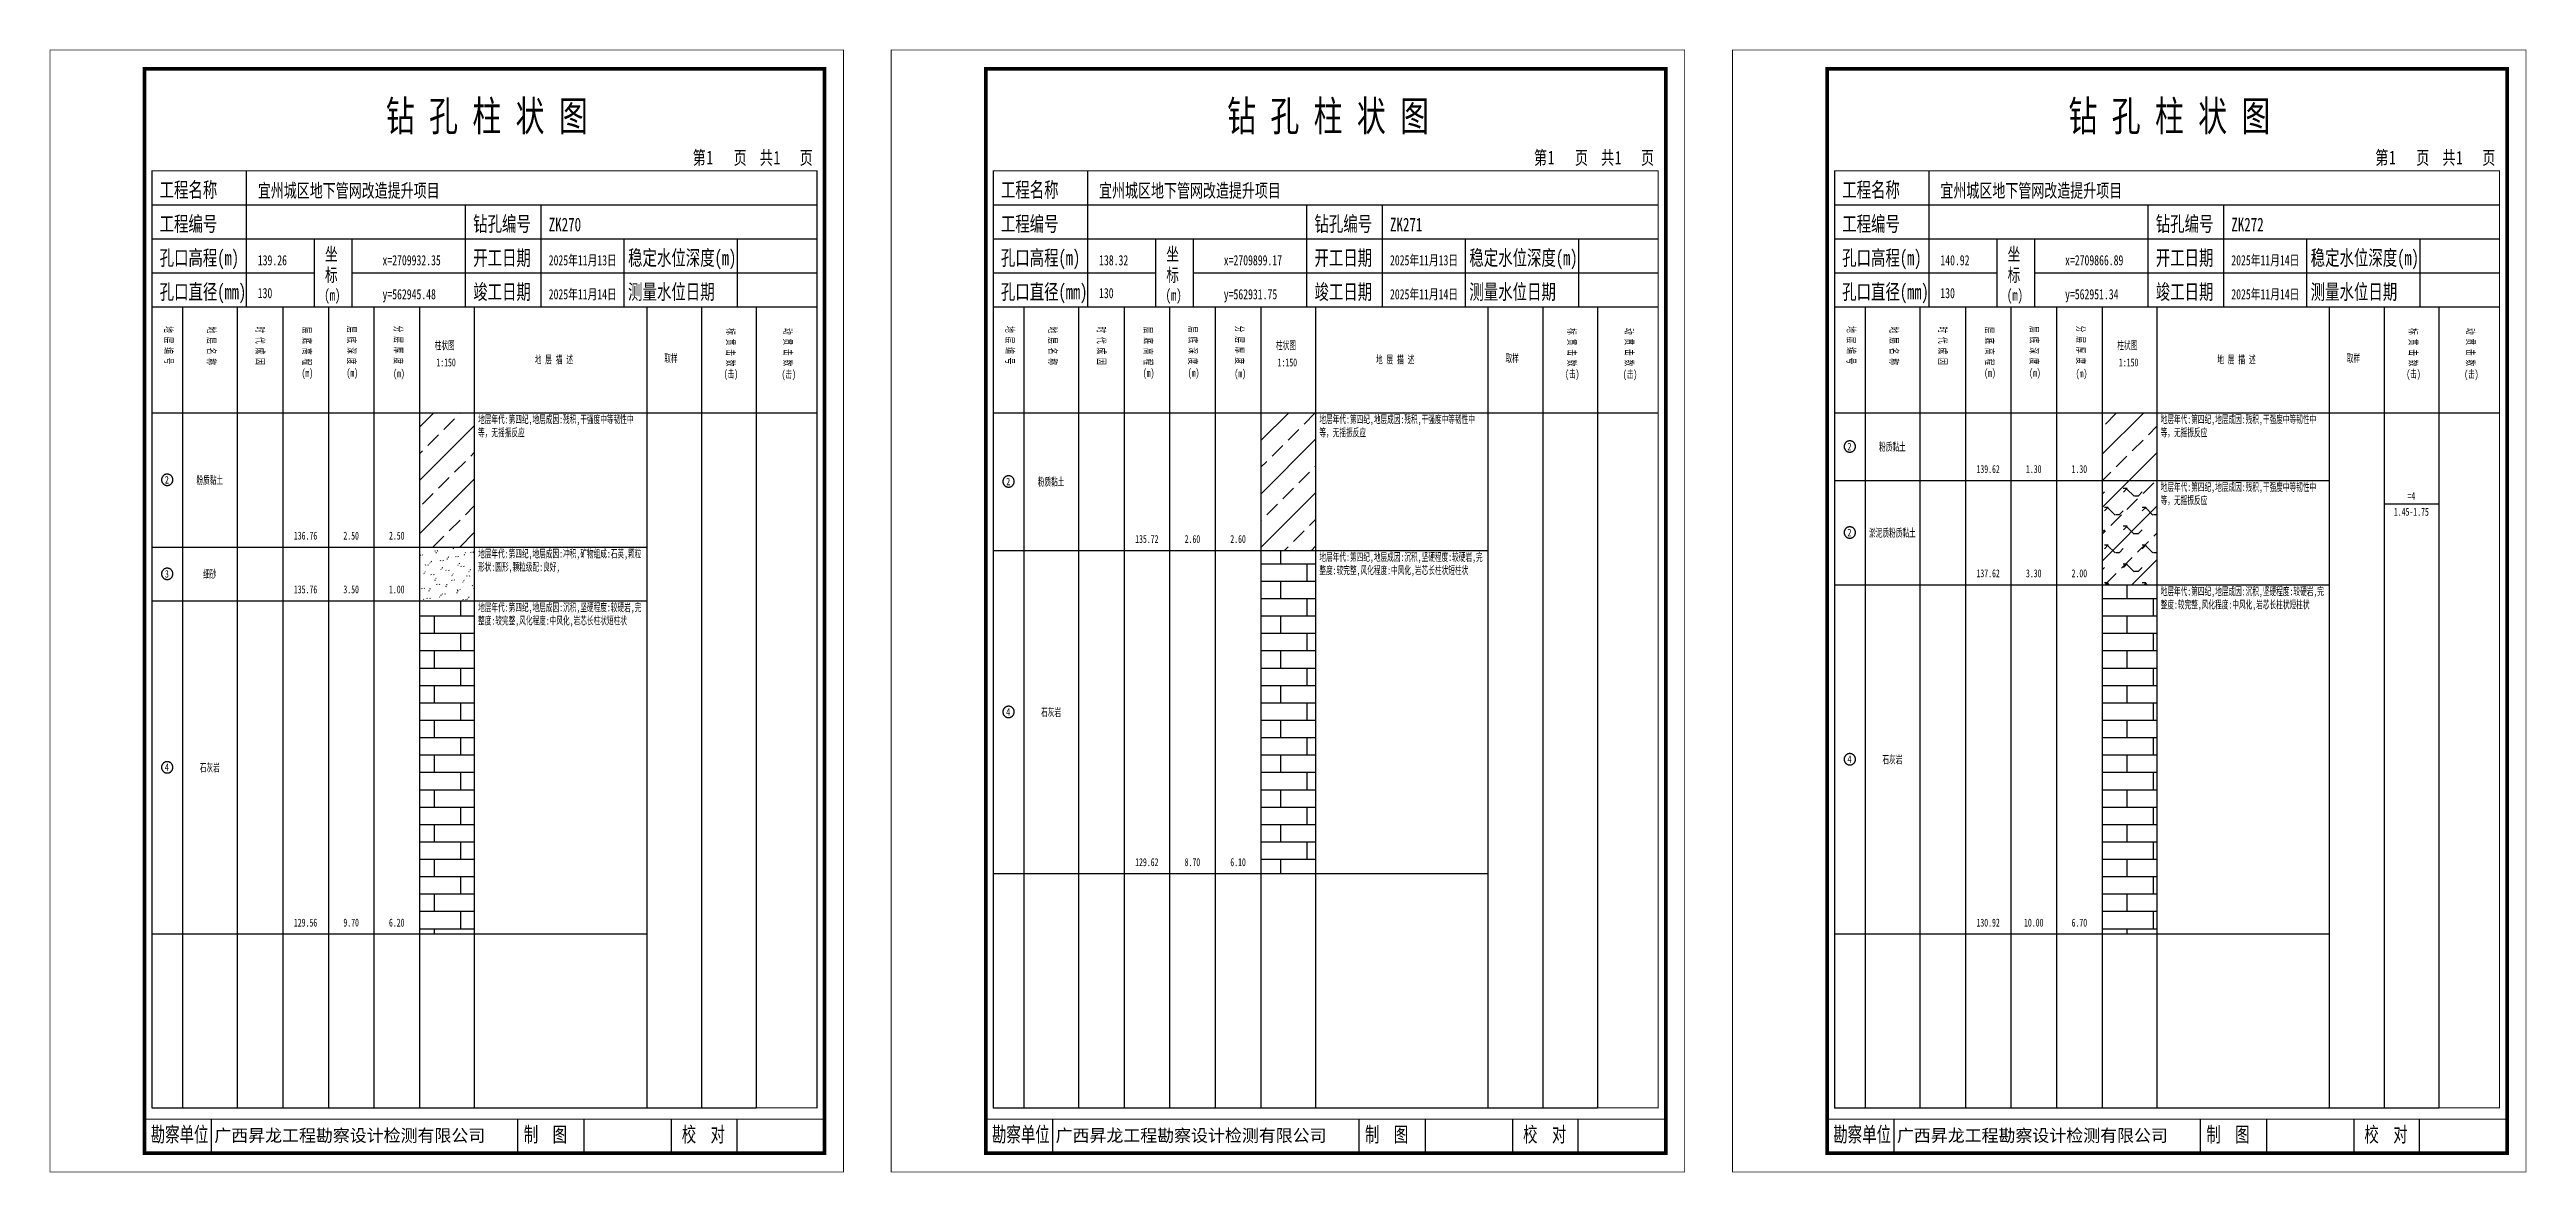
# Model space of a CAD drawing. Header units: millimetres. Extents: x 0 to 2711117, y 0 to 567555.
# Drawn here: x 58789 to 59445, y 0 to 297 of the extents above; entities that cross this region are included whole.
import ezdxf
from ezdxf.enums import TextEntityAlignment as Align

# ---------------------------------------------------------------- set-up
doc = ezdxf.new("R2010")
doc.units = ezdxf.units.MM
doc.layers.add('GICAD_POU_TEXTS', color=7, linetype='Continuous')
doc.layers.add('勘察点图例', color=7, linetype='Continuous')
doc.styles.add('HEAD_FONT', font='simfang.ttf', dxfattribs={"width": 0.6})
doc.styles.add('HEAD_FONT2', font='simfang.ttf', dxfattribs={"width": 0.6})
doc.styles.add('HT', font='simhei.ttf')
doc.styles.add('LZ_FONT', font='simfang.ttf', dxfattribs={"width": 0.7, "height": 8})
doc.styles.add('成果图图块', font='simfang.ttf', dxfattribs={"height": 2.5})
doc.styles.add('成果图表体', font='simfang.ttf', dxfattribs={"width": 0.6, "height": 2.1})
pattern_1 = [(45, (0, 0), (-7.0710678, 7.0710678), []), (45, (7.071, 0), (-7.0710678, 7.0710678), [4, -2])]
pattern_2 = [(0, (0, 0), (0, 4.6), []), (90, (0, 0), (-7, 4.6), [4.6, -4.6])]

# ---------------------------------------------------------------- blocks, each defined once
blk = doc.blocks.new('ZK270')
for p, q in [((52, 229), (52, 265)), ((27, 256), (203, 256)), ((110, 229), (110, 256)), ((130, 229), (130, 256)), ((27, 247), (203, 247)), ((70, 229), (70, 247)), ((80, 229), (80, 247)), ((152, 229), (152, 247)), ((182, 229), (182, 247)), ((27, 238), (70, 238)), ((80, 238), (203, 238)), ((27, 229), (35.05, 229)), ((35.05, 229), (35.05, 17)), ((35.05, 229), (49.53, 229)), ((49.53, 229), (49.53, 17)), ((49.53, 229), (61.6, 229)), ((61.6, 229), (61.6, 17)), ((61.6, 229), (73.68, 229)), ((73.68, 229), (73.68, 17)), ((73.68, 229), (85.75, 229)), ((85.75, 229), (85.75, 17)), ((85.75, 229), (97.82, 229)), ((97.82, 229), (97.82, 17)), ((97.82, 229), (112.3, 229)), ((112.3, 229), (112.3, 17)), ((112.3, 229), (157.93, 229)), ((157.93, 229), (157.93, 17)), ((157.93, 229), (172.42, 229)), ((172.42, 229), (172.42, 17)), ((172.42, 229), (186.9, 229)), ((186.9, 229), (186.9, 17)), ((186.9, 229), (203, 229)), ((27, 201), (203, 201)), ((27, 17), (35.05, 17)), ((35.05, 17), (49.53, 17)), ((42.74, 4.95), (42.74, 13.95)), ((42.74, 4.95), (42.74, 13.95)), ((49.53, 17), (61.6, 17)), ((61.6, 17), (73.68, 17)), ((73.68, 17), (85.75, 17)), ((85.75, 17), (97.82, 17)), ((97.82, 17), (112.3, 17)), ((112.3, 17), (157.93, 17)), ((123.83, 4.95), (123.83, 13.95)), ((141.38, 4.95), (141.38, 13.95)), ((157.93, 17), (172.42, 17)), ((164.48, 4.95), (164.48, 13.95)), ((172.42, 17), (186.9, 17)), ((181.84, 4.95), (181.84, 13.95)), ((181.84, 4.95), (181.84, 13.95))]:
    blk.add_line(p, q)
for points, const_width in [([(0, 0), (210, 0), (210, 297), (0, 297)], 0.25), ([(25, 5), (205, 5), (205, 292), (25, 292)], 1), ([(27, 265), (203, 265), (203, 17), (27, 17)], 0.3)]:
    blk.add_lwpolyline(points, close=True, dxfattribs=dict(const_width=const_width))
at = {"const_width": 0.3}
for points in [[(27, 229), (203, 229)], [(25, 14), (205, 14)]]:
    blk.add_lwpolyline(points, dxfattribs=at)
at = {"style": 'LZ_FONT', "width": 0.7}
for s, height, p in [('钻 孔 柱 状 图', 8, (88.9, 275.54)), ('第', 3.6, (170.12, 266.7)), ('1', 3.6, (173.78, 266.75)), ('页', 3.6, (180.96, 266.7)), ('共', 3.6, (187.88, 266.7)), ('1', 3.6, (191.54, 266.7)), ('页', 3.6, (198.44, 266.7)), ('工程名称', 4, (29, 258)), ('宜州城区地下管网改造提升项目', 3.6, (55, 258)), ('工程编号', 4, (29, 249)), ('钻孔编号', 4, (112, 249)), ('ZK270', 3.6, (132, 249)), ('孔口高程(m)', 4, (29, 240)), ('139.26', 2.7, (55, 240)), ('坐', 3.5, (72.79, 241.24)), ('x=2709932.35', 2.7, (88, 240)), ('开工日期', 4, (112, 240)), ('2025年11月13日', 2.7, (132, 240)), ('稳定水位深度(m)', 4, (153, 240)), ('标', 3.5, (72.79, 235.7)), ('孔口直径(mm)', 4, (29, 231)), ('130', 2.7, (54.98, 231.31)), ('(m) ', 3, (72.59, 230.65)), ('y=562945.48', 2.7, (88, 231)), ('竣工日期', 4, (112, 231)), ('2025年11月14日', 2.7, (132, 231)), ('测量水位日期', 4, (153, 231)), ('勘察单位', 4, (26.65, 7.95)), ('制  图', 4, (125.4, 7.95)), ('校  对', 4, (167.22, 7.95))]:
    blk.add_text(s, height=height, dxfattribs=at).set_placement(p)
at = {"style": 'HT'}
blk.add_text('广西昇龙工程勘察设计检测有限公司', height=3.2865, dxfattribs=at).set_placement((43.48, 8.02))
at = {"char_height": 2.1, "width": 22.806, "attachment_point": 1, "rotation": 270, "style": 'HEAD_FONT'}
for s, insert in [('地 层 编 号', (32.46, 223.92)), ('地 层 名 称', (43.79, 223.76)), ('时 代 成 因', (56.67, 223.83)), ('层 底 高 程', (69.07, 223.71)), ('层 底 深 度', (80.9, 223.91)), ('分 层 厚 度', (93.26, 224.01)), ('标 贯 击 数', (181.21, 223.37)), ('动 贯 击 数', (196.38, 223.43))]:
    blk.add_mtext(s, dxfattribs=dict(at, insert=insert))
at = {"char_height": 2.1, "attachment_point": 1}
for s, insert, width, style in [('柱状图', (101.82, 219.87), 7.855, 'HEAD_FONT2'), ('地 层 描 述', (128.29, 216.11), 22.0781, 'HEAD_FONT2'), ('取样', (162.58, 216.44), 7.855, 'HEAD_FONT2'), ('(m)', (66.58, 212.56), 4.7944, 'HEAD_FONT'), ('(m)', (78.47, 212.61), 4.7944, 'HEAD_FONT'), ('(m)', (90.81, 212.43), 4.7944, 'HEAD_FONT'), ('1:150', (102.26, 215.36), 6.9223, 'HEAD_FONT2'), ('(击)', (178.33, 212.31), 7.855, 'HEAD_FONT2'), ('(击)', (193.64, 212.22), 7.855, 'HEAD_FONT2')]:
    blk.add_mtext(s, dxfattribs=dict(at, insert=insert, width=width, style=style))
blk = doc.blocks.new('ZK270_0')
at = {"color": 7}
blk.add_polyline3d([(-1.5, 0.02, 0), (-1.5, -0.06, 0), (-1.49, -0.13, 0), (-1.48, -0.2, 0), (-1.47, -0.28, 0), (-1.46, -0.35, 0), (-1.44, -0.42, 0), (-1.41, -0.49, 0), (-1.39, -0.56, 0), (-1.36, -0.63, 0), (-1.32, -0.69, 0), (-1.29, -0.76, 0), (-1.25, -0.82, 0), (-1.2, -0.88, 0), (-1.16, -0.94, 0), (-1.11, -0.99, 0), (-1.06, -1.04, 0), (-1.01, -1.1, 0), (-0.95, -1.14, 0), (-0.89, -1.19, 0), (-0.83, -1.23, 0), (-0.77, -1.27, 0), (-0.71, -1.31, 0), (-0.64, -1.34, 0), (-0.57, -1.37, 0), (-0.51, -1.4, 0), (-0.44, -1.42, 0), (-0.36, -1.44, 0), (-0.29, -1.46, 0), (-0.22, -1.47, 0), (-0.15, -1.48, 0), (-0.07, -1.48, 0), (0, -1.48, 0), (0.07, -1.48, 0), (0.15, -1.48, 0), (0.22, -1.47, 0), (0.29, -1.46, 0), (0.36, -1.44, 0), (0.44, -1.42, 0), (0.51, -1.4, 0), (0.57, -1.37, 0), (0.64, -1.34, 0), (0.71, -1.31, 0), (0.77, -1.27, 0), (0.83, -1.23, 0), (0.89, -1.19, 0), (0.95, -1.14, 0), (1.01, -1.1, 0), (1.06, -1.04, 0), (1.11, -0.99, 0), (1.16, -0.94, 0), (1.2, -0.88, 0), (1.25, -0.82, 0), (1.29, -0.76, 0), (1.32, -0.69, 0), (1.36, -0.63, 0), (1.39, -0.56, 0), (1.41, -0.49, 0), (1.44, -0.42, 0), (1.46, -0.35, 0), (1.47, -0.28, 0), (1.48, -0.2, 0), (1.49, -0.13, 0), (1.5, -0.06, 0), (1.5, 0.02, 0), (1.5, 0.09, 0), (1.49, 0.16, 0), (1.48, 0.24, 0), (1.47, 0.31, 0), (1.46, 0.38, 0), (1.44, 0.45, 0), (1.41, 0.52, 0), (1.39, 0.59, 0), (1.36, 0.66, 0), (1.32, 0.72, 0), (1.29, 0.79, 0), (1.25, 0.85, 0), (1.2, 0.91, 0), (1.16, 0.97, 0), (1.11, 1.02, 0), (1.06, 1.08, 0), (1.01, 1.13, 0), (0.95, 1.18, 0), (0.89, 1.22, 0), (0.83, 1.26, 0), (0.77, 1.3, 0), (0.71, 1.34, 0), (0.64, 1.37, 0), (0.57, 1.4, 0), (0.51, 1.43, 0), (0.44, 1.45, 0), (0.36, 1.47, 0), (0.29, 1.49, 0), (0.22, 1.5, 0), (0.15, 1.51, 0), (0.07, 1.51, 0), (0, 1.52, 0), (-0.07, 1.51, 0), (-0.15, 1.51, 0), (-0.22, 1.5, 0), (-0.29, 1.49, 0), (-0.36, 1.47, 0), (-0.44, 1.45, 0), (-0.51, 1.43, 0), (-0.57, 1.4, 0), (-0.64, 1.37, 0), (-0.71, 1.34, 0), (-0.77, 1.3, 0), (-0.83, 1.26, 0), (-0.89, 1.22, 0), (-0.95, 1.18, 0), (-1.01, 1.13, 0), (-1.06, 1.08, 0), (-1.11, 1.02, 0), (-1.16, 0.97, 0), (-1.2, 0.91, 0), (-1.25, 0.85, 0), (-1.29, 0.79, 0), (-1.32, 0.72, 0), (-1.36, 0.66, 0), (-1.39, 0.59, 0), (-1.41, 0.52, 0), (-1.44, 0.45, 0), (-1.46, 0.38, 0), (-1.47, 0.31, 0), (-1.48, 0.24, 0), (-1.49, 0.16, 0), (-1.5, 0.09, 0), (-1.5, 0.02, 0)], dxfattribs=at)
at = {"layer": 'GICAD_POU_TEXTS', "color": 7, "style": '成果图图块', "width": 0.7}
blk.add_text('2', height=2, dxfattribs=at).set_placement((-0.09, -0.99), align=Align.CENTER)
blk = doc.blocks.new('ZK270_1')
at = {"color": 7}
blk.add_polyline3d([(-1.5, 0.02, 0), (-1.5, -0.06, 0), (-1.49, -0.13, 0), (-1.48, -0.2, 0), (-1.47, -0.28, 0), (-1.46, -0.35, 0), (-1.44, -0.42, 0), (-1.41, -0.49, 0), (-1.39, -0.56, 0), (-1.36, -0.63, 0), (-1.32, -0.69, 0), (-1.29, -0.76, 0), (-1.25, -0.82, 0), (-1.2, -0.88, 0), (-1.16, -0.94, 0), (-1.11, -0.99, 0), (-1.06, -1.04, 0), (-1.01, -1.1, 0), (-0.95, -1.14, 0), (-0.89, -1.19, 0), (-0.83, -1.23, 0), (-0.77, -1.27, 0), (-0.71, -1.31, 0), (-0.64, -1.34, 0), (-0.57, -1.37, 0), (-0.51, -1.4, 0), (-0.44, -1.42, 0), (-0.36, -1.44, 0), (-0.29, -1.46, 0), (-0.22, -1.47, 0), (-0.15, -1.48, 0), (-0.07, -1.48, 0), (0, -1.48, 0), (0.07, -1.48, 0), (0.15, -1.48, 0), (0.22, -1.47, 0), (0.29, -1.46, 0), (0.36, -1.44, 0), (0.44, -1.42, 0), (0.51, -1.4, 0), (0.57, -1.37, 0), (0.64, -1.34, 0), (0.71, -1.31, 0), (0.77, -1.27, 0), (0.83, -1.23, 0), (0.89, -1.19, 0), (0.95, -1.14, 0), (1.01, -1.1, 0), (1.06, -1.04, 0), (1.11, -0.99, 0), (1.16, -0.94, 0), (1.2, -0.88, 0), (1.25, -0.82, 0), (1.29, -0.76, 0), (1.32, -0.69, 0), (1.36, -0.63, 0), (1.39, -0.56, 0), (1.41, -0.49, 0), (1.44, -0.42, 0), (1.46, -0.35, 0), (1.47, -0.28, 0), (1.48, -0.2, 0), (1.49, -0.13, 0), (1.5, -0.06, 0), (1.5, 0.02, 0), (1.5, 0.09, 0), (1.49, 0.16, 0), (1.48, 0.24, 0), (1.47, 0.31, 0), (1.46, 0.38, 0), (1.44, 0.45, 0), (1.41, 0.52, 0), (1.39, 0.59, 0), (1.36, 0.66, 0), (1.32, 0.72, 0), (1.29, 0.79, 0), (1.25, 0.85, 0), (1.2, 0.91, 0), (1.16, 0.97, 0), (1.11, 1.02, 0), (1.06, 1.08, 0), (1.01, 1.13, 0), (0.95, 1.18, 0), (0.89, 1.22, 0), (0.83, 1.26, 0), (0.77, 1.3, 0), (0.71, 1.34, 0), (0.64, 1.37, 0), (0.57, 1.4, 0), (0.51, 1.43, 0), (0.44, 1.45, 0), (0.36, 1.47, 0), (0.29, 1.49, 0), (0.22, 1.5, 0), (0.15, 1.51, 0), (0.07, 1.51, 0), (0, 1.52, 0), (-0.07, 1.51, 0), (-0.15, 1.51, 0), (-0.22, 1.5, 0), (-0.29, 1.49, 0), (-0.36, 1.47, 0), (-0.44, 1.45, 0), (-0.51, 1.43, 0), (-0.57, 1.4, 0), (-0.64, 1.37, 0), (-0.71, 1.34, 0), (-0.77, 1.3, 0), (-0.83, 1.26, 0), (-0.89, 1.22, 0), (-0.95, 1.18, 0), (-1.01, 1.13, 0), (-1.06, 1.08, 0), (-1.11, 1.02, 0), (-1.16, 0.97, 0), (-1.2, 0.91, 0), (-1.25, 0.85, 0), (-1.29, 0.79, 0), (-1.32, 0.72, 0), (-1.36, 0.66, 0), (-1.39, 0.59, 0), (-1.41, 0.52, 0), (-1.44, 0.45, 0), (-1.46, 0.38, 0), (-1.47, 0.31, 0), (-1.48, 0.24, 0), (-1.49, 0.16, 0), (-1.5, 0.09, 0), (-1.5, 0.02, 0)], dxfattribs=at)
at = {"layer": 'GICAD_POU_TEXTS', "color": 7, "style": '成果图图块', "width": 0.7}
blk.add_text('3', height=2, dxfattribs=at).set_placement((-0.09, -0.99), align=Align.CENTER)
blk = doc.blocks.new('ZK270_2')
at = {"color": 7}
blk.add_polyline3d([(-1.5, 0.02, 0), (-1.5, -0.06, 0), (-1.49, -0.13, 0), (-1.48, -0.2, 0), (-1.47, -0.28, 0), (-1.46, -0.35, 0), (-1.44, -0.42, 0), (-1.41, -0.49, 0), (-1.39, -0.56, 0), (-1.36, -0.63, 0), (-1.32, -0.69, 0), (-1.29, -0.76, 0), (-1.25, -0.82, 0), (-1.2, -0.88, 0), (-1.16, -0.94, 0), (-1.11, -0.99, 0), (-1.06, -1.04, 0), (-1.01, -1.1, 0), (-0.95, -1.14, 0), (-0.89, -1.19, 0), (-0.83, -1.23, 0), (-0.77, -1.27, 0), (-0.71, -1.31, 0), (-0.64, -1.34, 0), (-0.57, -1.37, 0), (-0.51, -1.4, 0), (-0.44, -1.42, 0), (-0.36, -1.44, 0), (-0.29, -1.46, 0), (-0.22, -1.47, 0), (-0.15, -1.48, 0), (-0.07, -1.48, 0), (0, -1.48, 0), (0.07, -1.48, 0), (0.15, -1.48, 0), (0.22, -1.47, 0), (0.29, -1.46, 0), (0.36, -1.44, 0), (0.44, -1.42, 0), (0.51, -1.4, 0), (0.57, -1.37, 0), (0.64, -1.34, 0), (0.71, -1.31, 0), (0.77, -1.27, 0), (0.83, -1.23, 0), (0.89, -1.19, 0), (0.95, -1.14, 0), (1.01, -1.1, 0), (1.06, -1.04, 0), (1.11, -0.99, 0), (1.16, -0.94, 0), (1.2, -0.88, 0), (1.25, -0.82, 0), (1.29, -0.76, 0), (1.32, -0.69, 0), (1.36, -0.63, 0), (1.39, -0.56, 0), (1.41, -0.49, 0), (1.44, -0.42, 0), (1.46, -0.35, 0), (1.47, -0.28, 0), (1.48, -0.2, 0), (1.49, -0.13, 0), (1.5, -0.06, 0), (1.5, 0.02, 0), (1.5, 0.09, 0), (1.49, 0.16, 0), (1.48, 0.24, 0), (1.47, 0.31, 0), (1.46, 0.38, 0), (1.44, 0.45, 0), (1.41, 0.52, 0), (1.39, 0.59, 0), (1.36, 0.66, 0), (1.32, 0.72, 0), (1.29, 0.79, 0), (1.25, 0.85, 0), (1.2, 0.91, 0), (1.16, 0.97, 0), (1.11, 1.02, 0), (1.06, 1.08, 0), (1.01, 1.13, 0), (0.95, 1.18, 0), (0.89, 1.22, 0), (0.83, 1.26, 0), (0.77, 1.3, 0), (0.71, 1.34, 0), (0.64, 1.37, 0), (0.57, 1.4, 0), (0.51, 1.43, 0), (0.44, 1.45, 0), (0.36, 1.47, 0), (0.29, 1.49, 0), (0.22, 1.5, 0), (0.15, 1.51, 0), (0.07, 1.51, 0), (0, 1.52, 0), (-0.07, 1.51, 0), (-0.15, 1.51, 0), (-0.22, 1.5, 0), (-0.29, 1.49, 0), (-0.36, 1.47, 0), (-0.44, 1.45, 0), (-0.51, 1.43, 0), (-0.57, 1.4, 0), (-0.64, 1.37, 0), (-0.71, 1.34, 0), (-0.77, 1.3, 0), (-0.83, 1.26, 0), (-0.89, 1.22, 0), (-0.95, 1.18, 0), (-1.01, 1.13, 0), (-1.06, 1.08, 0), (-1.11, 1.02, 0), (-1.16, 0.97, 0), (-1.2, 0.91, 0), (-1.25, 0.85, 0), (-1.29, 0.79, 0), (-1.32, 0.72, 0), (-1.36, 0.66, 0), (-1.39, 0.59, 0), (-1.41, 0.52, 0), (-1.44, 0.45, 0), (-1.46, 0.38, 0), (-1.47, 0.31, 0), (-1.48, 0.24, 0), (-1.49, 0.16, 0), (-1.5, 0.09, 0), (-1.5, 0.02, 0)], dxfattribs=at)
at = {"layer": 'GICAD_POU_TEXTS', "color": 7, "style": '成果图图块', "width": 0.7}
blk.add_text('4', height=2, dxfattribs=at).set_placement((-0.09, -0.99), align=Align.CENTER)
blk = doc.blocks.new('ZK271')
for p, q in [((52, 229), (52, 265)), ((27, 256), (203, 256)), ((110, 229), (110, 256)), ((130, 229), (130, 256)), ((27, 247), (203, 247)), ((70, 229), (70, 247)), ((80, 229), (80, 247)), ((152, 229), (152, 247)), ((182, 229), (182, 247)), ((27, 238), (70, 238)), ((80, 238), (203, 238)), ((27, 229), (35.05, 229)), ((35.05, 229), (35.05, 17)), ((35.05, 229), (49.53, 229)), ((49.53, 229), (49.53, 17)), ((49.53, 229), (61.6, 229)), ((61.6, 229), (61.6, 17)), ((61.6, 229), (73.68, 229)), ((73.68, 229), (73.68, 17)), ((73.68, 229), (85.75, 229)), ((85.75, 229), (85.75, 17)), ((85.75, 229), (97.82, 229)), ((97.82, 229), (97.82, 17)), ((97.82, 229), (112.3, 229)), ((112.3, 229), (112.3, 17)), ((112.3, 229), (157.93, 229)), ((157.93, 229), (157.93, 17)), ((157.93, 229), (172.42, 229)), ((172.42, 229), (172.42, 17)), ((172.42, 229), (186.9, 229)), ((186.9, 229), (186.9, 17)), ((186.9, 229), (203, 229)), ((27, 201), (203, 201)), ((27, 17), (35.05, 17)), ((35.05, 17), (49.53, 17)), ((42.74, 4.95), (42.74, 13.95)), ((42.74, 4.95), (42.74, 13.95)), ((49.53, 17), (61.6, 17)), ((61.6, 17), (73.68, 17)), ((73.68, 17), (85.75, 17)), ((85.75, 17), (97.82, 17)), ((97.82, 17), (112.3, 17)), ((112.3, 17), (157.93, 17)), ((123.83, 4.95), (123.83, 13.95)), ((141.38, 4.95), (141.38, 13.95)), ((157.93, 17), (172.42, 17)), ((164.48, 4.95), (164.48, 13.95)), ((172.42, 17), (186.9, 17)), ((181.84, 4.95), (181.84, 13.95)), ((181.84, 4.95), (181.84, 13.95))]:
    blk.add_line(p, q)
for points, const_width in [([(0, 0), (210, 0), (210, 297), (0, 297)], 0.25), ([(25, 5), (205, 5), (205, 292), (25, 292)], 1), ([(27, 265), (203, 265), (203, 17), (27, 17)], 0.3)]:
    blk.add_lwpolyline(points, close=True, dxfattribs=dict(const_width=const_width))
at = {"const_width": 0.3}
for points in [[(27, 229), (203, 229)], [(25, 14), (205, 14)]]:
    blk.add_lwpolyline(points, dxfattribs=at)
at = {"style": 'LZ_FONT', "width": 0.7}
for s, height, p in [('钻 孔 柱 状 图', 8, (88.9, 275.54)), ('第', 3.6, (170.12, 266.7)), ('1', 3.6, (173.78, 266.75)), ('页', 3.6, (180.96, 266.7)), ('共', 3.6, (187.88, 266.7)), ('1', 3.6, (191.54, 266.7)), ('页', 3.6, (198.44, 266.7)), ('工程名称', 4, (29, 258)), ('宜州城区地下管网改造提升项目', 3.6, (55, 258)), ('工程编号', 4, (29, 249)), ('钻孔编号', 4, (112, 249)), ('ZK271', 3.6, (132, 249)), ('孔口高程(m)', 4, (29, 240)), ('138.32', 2.7, (55, 240)), ('坐', 3.5, (72.79, 241.24)), ('x=2709899.17', 2.7, (88, 240)), ('开工日期', 4, (112, 240)), ('2025年11月13日', 2.7, (132, 240)), ('稳定水位深度(m)', 4, (153, 240)), ('标', 3.5, (72.79, 235.7)), ('孔口直径(mm)', 4, (29, 231)), ('130', 2.7, (54.98, 231.31)), ('(m) ', 3, (72.59, 230.65)), ('y=562931.75', 2.7, (88, 231)), ('竣工日期', 4, (112, 231)), ('2025年11月14日', 2.7, (132, 231)), ('测量水位日期', 4, (153, 231)), ('勘察单位', 4, (26.65, 7.95)), ('制  图', 4, (125.4, 7.95)), ('校  对', 4, (167.22, 7.95))]:
    blk.add_text(s, height=height, dxfattribs=at).set_placement(p)
at = {"style": 'HT'}
blk.add_text('广西昇龙工程勘察设计检测有限公司', height=3.2865, dxfattribs=at).set_placement((43.48, 8.02))
at = {"char_height": 2.1, "width": 22.806, "attachment_point": 1, "rotation": 270, "style": 'HEAD_FONT'}
for s, insert in [('地 层 编 号', (32.46, 223.92)), ('地 层 名 称', (43.79, 223.76)), ('时 代 成 因', (56.67, 223.83)), ('层 底 高 程', (69.07, 223.71)), ('层 底 深 度', (80.9, 223.91)), ('分 层 厚 度', (93.26, 224.01)), ('标 贯 击 数', (181.21, 223.37)), ('动 贯 击 数', (196.38, 223.43))]:
    blk.add_mtext(s, dxfattribs=dict(at, insert=insert))
at = {"char_height": 2.1, "attachment_point": 1}
for s, insert, width, style in [('柱状图', (101.82, 219.87), 7.855, 'HEAD_FONT2'), ('地 层 描 述', (128.29, 216.11), 22.0781, 'HEAD_FONT2'), ('取样', (162.58, 216.44), 7.855, 'HEAD_FONT2'), ('(m)', (66.58, 212.56), 4.7944, 'HEAD_FONT'), ('(m)', (78.47, 212.61), 4.7944, 'HEAD_FONT'), ('(m)', (90.81, 212.43), 4.7944, 'HEAD_FONT'), ('1:150', (102.26, 215.36), 6.9223, 'HEAD_FONT2'), ('(击)', (178.33, 212.31), 7.855, 'HEAD_FONT2'), ('(击)', (193.64, 212.22), 7.855, 'HEAD_FONT2')]:
    blk.add_mtext(s, dxfattribs=dict(at, insert=insert, width=width, style=style))
blk = doc.blocks.new('ZK271_0')
at = {"color": 7}
blk.add_polyline3d([(-1.5, 0.02, 0), (-1.5, -0.06, 0), (-1.49, -0.13, 0), (-1.48, -0.2, 0), (-1.47, -0.28, 0), (-1.46, -0.35, 0), (-1.44, -0.42, 0), (-1.41, -0.49, 0), (-1.39, -0.56, 0), (-1.36, -0.63, 0), (-1.32, -0.69, 0), (-1.29, -0.76, 0), (-1.25, -0.82, 0), (-1.2, -0.88, 0), (-1.16, -0.94, 0), (-1.11, -0.99, 0), (-1.06, -1.04, 0), (-1.01, -1.1, 0), (-0.95, -1.14, 0), (-0.89, -1.19, 0), (-0.83, -1.23, 0), (-0.77, -1.27, 0), (-0.71, -1.31, 0), (-0.64, -1.34, 0), (-0.57, -1.37, 0), (-0.51, -1.4, 0), (-0.44, -1.42, 0), (-0.36, -1.44, 0), (-0.29, -1.46, 0), (-0.22, -1.47, 0), (-0.15, -1.48, 0), (-0.07, -1.48, 0), (0, -1.48, 0), (0.07, -1.48, 0), (0.15, -1.48, 0), (0.22, -1.47, 0), (0.29, -1.46, 0), (0.36, -1.44, 0), (0.44, -1.42, 0), (0.51, -1.4, 0), (0.57, -1.37, 0), (0.64, -1.34, 0), (0.71, -1.31, 0), (0.77, -1.27, 0), (0.83, -1.23, 0), (0.89, -1.19, 0), (0.95, -1.14, 0), (1.01, -1.1, 0), (1.06, -1.04, 0), (1.11, -0.99, 0), (1.16, -0.94, 0), (1.2, -0.88, 0), (1.25, -0.82, 0), (1.29, -0.76, 0), (1.32, -0.69, 0), (1.36, -0.63, 0), (1.39, -0.56, 0), (1.41, -0.49, 0), (1.44, -0.42, 0), (1.46, -0.35, 0), (1.47, -0.28, 0), (1.48, -0.2, 0), (1.49, -0.13, 0), (1.5, -0.06, 0), (1.5, 0.02, 0), (1.5, 0.09, 0), (1.49, 0.16, 0), (1.48, 0.24, 0), (1.47, 0.31, 0), (1.46, 0.38, 0), (1.44, 0.45, 0), (1.41, 0.52, 0), (1.39, 0.59, 0), (1.36, 0.66, 0), (1.32, 0.72, 0), (1.29, 0.79, 0), (1.25, 0.85, 0), (1.2, 0.91, 0), (1.16, 0.97, 0), (1.11, 1.02, 0), (1.06, 1.08, 0), (1.01, 1.13, 0), (0.95, 1.18, 0), (0.89, 1.22, 0), (0.83, 1.26, 0), (0.77, 1.3, 0), (0.71, 1.34, 0), (0.64, 1.37, 0), (0.57, 1.4, 0), (0.51, 1.43, 0), (0.44, 1.45, 0), (0.36, 1.47, 0), (0.29, 1.49, 0), (0.22, 1.5, 0), (0.15, 1.51, 0), (0.07, 1.51, 0), (0, 1.52, 0), (-0.07, 1.51, 0), (-0.15, 1.51, 0), (-0.22, 1.5, 0), (-0.29, 1.49, 0), (-0.36, 1.47, 0), (-0.44, 1.45, 0), (-0.51, 1.43, 0), (-0.57, 1.4, 0), (-0.64, 1.37, 0), (-0.71, 1.34, 0), (-0.77, 1.3, 0), (-0.83, 1.26, 0), (-0.89, 1.22, 0), (-0.95, 1.18, 0), (-1.01, 1.13, 0), (-1.06, 1.08, 0), (-1.11, 1.02, 0), (-1.16, 0.97, 0), (-1.2, 0.91, 0), (-1.25, 0.85, 0), (-1.29, 0.79, 0), (-1.32, 0.72, 0), (-1.36, 0.66, 0), (-1.39, 0.59, 0), (-1.41, 0.52, 0), (-1.44, 0.45, 0), (-1.46, 0.38, 0), (-1.47, 0.31, 0), (-1.48, 0.24, 0), (-1.49, 0.16, 0), (-1.5, 0.09, 0), (-1.5, 0.02, 0)], dxfattribs=at)
at = {"layer": 'GICAD_POU_TEXTS', "color": 7, "style": '成果图图块', "width": 0.7}
blk.add_text('2', height=2, dxfattribs=at).set_placement((-0.09, -0.99), align=Align.CENTER)
blk = doc.blocks.new('ZK271_1')
at = {"color": 7}
blk.add_polyline3d([(-1.5, 0.02, 0), (-1.5, -0.06, 0), (-1.49, -0.13, 0), (-1.48, -0.2, 0), (-1.47, -0.28, 0), (-1.46, -0.35, 0), (-1.44, -0.42, 0), (-1.41, -0.49, 0), (-1.39, -0.56, 0), (-1.36, -0.63, 0), (-1.32, -0.69, 0), (-1.29, -0.76, 0), (-1.25, -0.82, 0), (-1.2, -0.88, 0), (-1.16, -0.94, 0), (-1.11, -0.99, 0), (-1.06, -1.04, 0), (-1.01, -1.1, 0), (-0.95, -1.14, 0), (-0.89, -1.19, 0), (-0.83, -1.23, 0), (-0.77, -1.27, 0), (-0.71, -1.31, 0), (-0.64, -1.34, 0), (-0.57, -1.37, 0), (-0.51, -1.4, 0), (-0.44, -1.42, 0), (-0.36, -1.44, 0), (-0.29, -1.46, 0), (-0.22, -1.47, 0), (-0.15, -1.48, 0), (-0.07, -1.48, 0), (0, -1.48, 0), (0.07, -1.48, 0), (0.15, -1.48, 0), (0.22, -1.47, 0), (0.29, -1.46, 0), (0.36, -1.44, 0), (0.44, -1.42, 0), (0.51, -1.4, 0), (0.57, -1.37, 0), (0.64, -1.34, 0), (0.71, -1.31, 0), (0.77, -1.27, 0), (0.83, -1.23, 0), (0.89, -1.19, 0), (0.95, -1.14, 0), (1.01, -1.1, 0), (1.06, -1.04, 0), (1.11, -0.99, 0), (1.16, -0.94, 0), (1.2, -0.88, 0), (1.25, -0.82, 0), (1.29, -0.76, 0), (1.32, -0.69, 0), (1.36, -0.63, 0), (1.39, -0.56, 0), (1.41, -0.49, 0), (1.44, -0.42, 0), (1.46, -0.35, 0), (1.47, -0.28, 0), (1.48, -0.2, 0), (1.49, -0.13, 0), (1.5, -0.06, 0), (1.5, 0.02, 0), (1.5, 0.09, 0), (1.49, 0.16, 0), (1.48, 0.24, 0), (1.47, 0.31, 0), (1.46, 0.38, 0), (1.44, 0.45, 0), (1.41, 0.52, 0), (1.39, 0.59, 0), (1.36, 0.66, 0), (1.32, 0.72, 0), (1.29, 0.79, 0), (1.25, 0.85, 0), (1.2, 0.91, 0), (1.16, 0.97, 0), (1.11, 1.02, 0), (1.06, 1.08, 0), (1.01, 1.13, 0), (0.95, 1.18, 0), (0.89, 1.22, 0), (0.83, 1.26, 0), (0.77, 1.3, 0), (0.71, 1.34, 0), (0.64, 1.37, 0), (0.57, 1.4, 0), (0.51, 1.43, 0), (0.44, 1.45, 0), (0.36, 1.47, 0), (0.29, 1.49, 0), (0.22, 1.5, 0), (0.15, 1.51, 0), (0.07, 1.51, 0), (0, 1.52, 0), (-0.07, 1.51, 0), (-0.15, 1.51, 0), (-0.22, 1.5, 0), (-0.29, 1.49, 0), (-0.36, 1.47, 0), (-0.44, 1.45, 0), (-0.51, 1.43, 0), (-0.57, 1.4, 0), (-0.64, 1.37, 0), (-0.71, 1.34, 0), (-0.77, 1.3, 0), (-0.83, 1.26, 0), (-0.89, 1.22, 0), (-0.95, 1.18, 0), (-1.01, 1.13, 0), (-1.06, 1.08, 0), (-1.11, 1.02, 0), (-1.16, 0.97, 0), (-1.2, 0.91, 0), (-1.25, 0.85, 0), (-1.29, 0.79, 0), (-1.32, 0.72, 0), (-1.36, 0.66, 0), (-1.39, 0.59, 0), (-1.41, 0.52, 0), (-1.44, 0.45, 0), (-1.46, 0.38, 0), (-1.47, 0.31, 0), (-1.48, 0.24, 0), (-1.49, 0.16, 0), (-1.5, 0.09, 0), (-1.5, 0.02, 0)], dxfattribs=at)
at = {"layer": 'GICAD_POU_TEXTS', "color": 7, "style": '成果图图块', "width": 0.7}
blk.add_text('4', height=2, dxfattribs=at).set_placement((-0.09, -0.99), align=Align.CENTER)
blk = doc.blocks.new('ZK272')
for p, q in [((52, 229), (52, 265)), ((27, 256), (203, 256)), ((110, 229), (110, 256)), ((130, 229), (130, 256)), ((27, 247), (203, 247)), ((70, 229), (70, 247)), ((80, 229), (80, 247)), ((152, 229), (152, 247)), ((182, 229), (182, 247)), ((27, 238), (70, 238)), ((80, 238), (203, 238)), ((27, 229), (35.05, 229)), ((35.05, 229), (35.05, 17)), ((35.05, 229), (49.53, 229)), ((49.53, 229), (49.53, 17)), ((49.53, 229), (61.6, 229)), ((61.6, 229), (61.6, 17)), ((61.6, 229), (73.68, 229)), ((73.68, 229), (73.68, 17)), ((73.68, 229), (85.75, 229)), ((85.75, 229), (85.75, 17)), ((85.75, 229), (97.82, 229)), ((97.82, 229), (97.82, 17)), ((97.82, 229), (112.3, 229)), ((112.3, 229), (112.3, 17)), ((112.3, 229), (157.93, 229)), ((157.93, 229), (157.93, 17)), ((157.93, 229), (172.42, 229)), ((172.42, 229), (172.42, 17)), ((172.42, 229), (186.9, 229)), ((186.9, 229), (186.9, 17)), ((186.9, 229), (203, 229)), ((27, 201), (203, 201)), ((27, 17), (35.05, 17)), ((35.05, 17), (49.53, 17)), ((42.74, 4.95), (42.74, 13.95)), ((42.74, 4.95), (42.74, 13.95)), ((49.53, 17), (61.6, 17)), ((61.6, 17), (73.68, 17)), ((73.68, 17), (85.75, 17)), ((85.75, 17), (97.82, 17)), ((97.82, 17), (112.3, 17)), ((112.3, 17), (157.93, 17)), ((123.83, 4.95), (123.83, 13.95)), ((141.38, 4.95), (141.38, 13.95)), ((157.93, 17), (172.42, 17)), ((164.48, 4.95), (164.48, 13.95)), ((172.42, 17), (186.9, 17)), ((181.84, 4.95), (181.84, 13.95)), ((181.84, 4.95), (181.84, 13.95))]:
    blk.add_line(p, q)
for points, const_width in [([(0, 0), (210, 0), (210, 297), (0, 297)], 0.25), ([(25, 5), (205, 5), (205, 292), (25, 292)], 1), ([(27, 265), (203, 265), (203, 17), (27, 17)], 0.3)]:
    blk.add_lwpolyline(points, close=True, dxfattribs=dict(const_width=const_width))
at = {"const_width": 0.3}
for points in [[(27, 229), (203, 229)], [(25, 14), (205, 14)]]:
    blk.add_lwpolyline(points, dxfattribs=at)
at = {"style": 'LZ_FONT', "width": 0.7}
for s, height, p in [('钻 孔 柱 状 图', 8, (88.9, 275.54)), ('第', 3.6, (170.12, 266.7)), ('1', 3.6, (173.78, 266.75)), ('页', 3.6, (180.96, 266.7)), ('共', 3.6, (187.88, 266.7)), ('1', 3.6, (191.54, 266.7)), ('页', 3.6, (198.44, 266.7)), ('工程名称', 4, (29, 258)), ('宜州城区地下管网改造提升项目', 3.6, (55, 258)), ('工程编号', 4, (29, 249)), ('钻孔编号', 4, (112, 249)), ('ZK272', 3.6, (132, 249)), ('孔口高程(m)', 4, (29, 240)), ('140.92', 2.7, (55, 240)), ('坐', 3.5, (72.79, 241.24)), ('x=2709866.89', 2.7, (88, 240)), ('开工日期', 4, (112, 240)), ('2025年11月14日', 2.7, (132, 240)), ('稳定水位深度(m)', 4, (153, 240)), ('标', 3.5, (72.79, 235.7)), ('孔口直径(mm)', 4, (29, 231)), ('130', 2.7, (54.98, 231.31)), ('(m) ', 3, (72.59, 230.65)), ('y=562951.34', 2.7, (88, 231)), ('竣工日期', 4, (112, 231)), ('2025年11月14日', 2.7, (132, 231)), ('测量水位日期', 4, (153, 231)), ('勘察单位', 4, (26.65, 7.95)), ('制  图', 4, (125.4, 7.95)), ('校  对', 4, (167.22, 7.95))]:
    blk.add_text(s, height=height, dxfattribs=at).set_placement(p)
at = {"style": 'HT'}
blk.add_text('广西昇龙工程勘察设计检测有限公司', height=3.2865, dxfattribs=at).set_placement((43.48, 8.02))
at = {"char_height": 2.1, "width": 22.806, "attachment_point": 1, "rotation": 270, "style": 'HEAD_FONT'}
for s, insert in [('地 层 编 号', (32.46, 223.92)), ('地 层 名 称', (43.79, 223.76)), ('时 代 成 因', (56.67, 223.83)), ('层 底 高 程', (69.07, 223.71)), ('层 底 深 度', (80.9, 223.91)), ('分 层 厚 度', (93.26, 224.01)), ('标 贯 击 数', (181.21, 223.37)), ('动 贯 击 数', (196.38, 223.43))]:
    blk.add_mtext(s, dxfattribs=dict(at, insert=insert))
at = {"char_height": 2.1, "attachment_point": 1}
for s, insert, width, style in [('柱状图', (101.82, 219.87), 7.855, 'HEAD_FONT2'), ('地 层 描 述', (128.29, 216.11), 22.0781, 'HEAD_FONT2'), ('取样', (162.58, 216.44), 7.855, 'HEAD_FONT2'), ('(m)', (66.58, 212.56), 4.7944, 'HEAD_FONT'), ('(m)', (78.47, 212.61), 4.7944, 'HEAD_FONT'), ('(m)', (90.81, 212.43), 4.7944, 'HEAD_FONT'), ('1:150', (102.26, 215.36), 6.9223, 'HEAD_FONT2'), ('(击)', (178.33, 212.31), 7.855, 'HEAD_FONT2'), ('(击)', (193.64, 212.22), 7.855, 'HEAD_FONT2')]:
    blk.add_mtext(s, dxfattribs=dict(at, insert=insert, width=width, style=style))
blk = doc.blocks.new('ZK272_0')
at = {"color": 7}
blk.add_polyline3d([(-1.5, 0.02, 0), (-1.5, -0.06, 0), (-1.49, -0.13, 0), (-1.48, -0.2, 0), (-1.47, -0.28, 0), (-1.46, -0.35, 0), (-1.44, -0.42, 0), (-1.41, -0.49, 0), (-1.39, -0.56, 0), (-1.36, -0.63, 0), (-1.32, -0.69, 0), (-1.29, -0.76, 0), (-1.25, -0.82, 0), (-1.2, -0.88, 0), (-1.16, -0.94, 0), (-1.11, -0.99, 0), (-1.06, -1.04, 0), (-1.01, -1.1, 0), (-0.95, -1.14, 0), (-0.89, -1.19, 0), (-0.83, -1.23, 0), (-0.77, -1.27, 0), (-0.71, -1.31, 0), (-0.64, -1.34, 0), (-0.57, -1.37, 0), (-0.51, -1.4, 0), (-0.44, -1.42, 0), (-0.36, -1.44, 0), (-0.29, -1.46, 0), (-0.22, -1.47, 0), (-0.15, -1.48, 0), (-0.07, -1.48, 0), (0, -1.48, 0), (0.07, -1.48, 0), (0.15, -1.48, 0), (0.22, -1.47, 0), (0.29, -1.46, 0), (0.36, -1.44, 0), (0.44, -1.42, 0), (0.51, -1.4, 0), (0.57, -1.37, 0), (0.64, -1.34, 0), (0.71, -1.31, 0), (0.77, -1.27, 0), (0.83, -1.23, 0), (0.89, -1.19, 0), (0.95, -1.14, 0), (1.01, -1.1, 0), (1.06, -1.04, 0), (1.11, -0.99, 0), (1.16, -0.94, 0), (1.2, -0.88, 0), (1.25, -0.82, 0), (1.29, -0.76, 0), (1.32, -0.69, 0), (1.36, -0.63, 0), (1.39, -0.56, 0), (1.41, -0.49, 0), (1.44, -0.42, 0), (1.46, -0.35, 0), (1.47, -0.28, 0), (1.48, -0.2, 0), (1.49, -0.13, 0), (1.5, -0.06, 0), (1.5, 0.02, 0), (1.5, 0.09, 0), (1.49, 0.16, 0), (1.48, 0.24, 0), (1.47, 0.31, 0), (1.46, 0.38, 0), (1.44, 0.45, 0), (1.41, 0.52, 0), (1.39, 0.59, 0), (1.36, 0.66, 0), (1.32, 0.72, 0), (1.29, 0.79, 0), (1.25, 0.85, 0), (1.2, 0.91, 0), (1.16, 0.97, 0), (1.11, 1.02, 0), (1.06, 1.08, 0), (1.01, 1.13, 0), (0.95, 1.18, 0), (0.89, 1.22, 0), (0.83, 1.26, 0), (0.77, 1.3, 0), (0.71, 1.34, 0), (0.64, 1.37, 0), (0.57, 1.4, 0), (0.51, 1.43, 0), (0.44, 1.45, 0), (0.36, 1.47, 0), (0.29, 1.49, 0), (0.22, 1.5, 0), (0.15, 1.51, 0), (0.07, 1.51, 0), (0, 1.52, 0), (-0.07, 1.51, 0), (-0.15, 1.51, 0), (-0.22, 1.5, 0), (-0.29, 1.49, 0), (-0.36, 1.47, 0), (-0.44, 1.45, 0), (-0.51, 1.43, 0), (-0.57, 1.4, 0), (-0.64, 1.37, 0), (-0.71, 1.34, 0), (-0.77, 1.3, 0), (-0.83, 1.26, 0), (-0.89, 1.22, 0), (-0.95, 1.18, 0), (-1.01, 1.13, 0), (-1.06, 1.08, 0), (-1.11, 1.02, 0), (-1.16, 0.97, 0), (-1.2, 0.91, 0), (-1.25, 0.85, 0), (-1.29, 0.79, 0), (-1.32, 0.72, 0), (-1.36, 0.66, 0), (-1.39, 0.59, 0), (-1.41, 0.52, 0), (-1.44, 0.45, 0), (-1.46, 0.38, 0), (-1.47, 0.31, 0), (-1.48, 0.24, 0), (-1.49, 0.16, 0), (-1.5, 0.09, 0), (-1.5, 0.02, 0)], dxfattribs=at)
at = {"layer": 'GICAD_POU_TEXTS', "color": 7, "style": '成果图图块', "width": 0.7}
blk.add_text('2', height=2, dxfattribs=at).set_placement((-0.09, -0.99), align=Align.CENTER)
blk = doc.blocks.new('ZK272_1')
at = {"color": 7}
blk.add_polyline3d([(-1.5, 0.02, 0), (-1.5, -0.06, 0), (-1.49, -0.13, 0), (-1.48, -0.2, 0), (-1.47, -0.28, 0), (-1.46, -0.35, 0), (-1.44, -0.42, 0), (-1.41, -0.49, 0), (-1.39, -0.56, 0), (-1.36, -0.63, 0), (-1.32, -0.69, 0), (-1.29, -0.76, 0), (-1.25, -0.82, 0), (-1.2, -0.88, 0), (-1.16, -0.94, 0), (-1.11, -0.99, 0), (-1.06, -1.04, 0), (-1.01, -1.1, 0), (-0.95, -1.14, 0), (-0.89, -1.19, 0), (-0.83, -1.23, 0), (-0.77, -1.27, 0), (-0.71, -1.31, 0), (-0.64, -1.34, 0), (-0.57, -1.37, 0), (-0.51, -1.4, 0), (-0.44, -1.42, 0), (-0.36, -1.44, 0), (-0.29, -1.46, 0), (-0.22, -1.47, 0), (-0.15, -1.48, 0), (-0.07, -1.48, 0), (0, -1.48, 0), (0.07, -1.48, 0), (0.15, -1.48, 0), (0.22, -1.47, 0), (0.29, -1.46, 0), (0.36, -1.44, 0), (0.44, -1.42, 0), (0.51, -1.4, 0), (0.57, -1.37, 0), (0.64, -1.34, 0), (0.71, -1.31, 0), (0.77, -1.27, 0), (0.83, -1.23, 0), (0.89, -1.19, 0), (0.95, -1.14, 0), (1.01, -1.1, 0), (1.06, -1.04, 0), (1.11, -0.99, 0), (1.16, -0.94, 0), (1.2, -0.88, 0), (1.25, -0.82, 0), (1.29, -0.76, 0), (1.32, -0.69, 0), (1.36, -0.63, 0), (1.39, -0.56, 0), (1.41, -0.49, 0), (1.44, -0.42, 0), (1.46, -0.35, 0), (1.47, -0.28, 0), (1.48, -0.2, 0), (1.49, -0.13, 0), (1.5, -0.06, 0), (1.5, 0.02, 0), (1.5, 0.09, 0), (1.49, 0.16, 0), (1.48, 0.24, 0), (1.47, 0.31, 0), (1.46, 0.38, 0), (1.44, 0.45, 0), (1.41, 0.52, 0), (1.39, 0.59, 0), (1.36, 0.66, 0), (1.32, 0.72, 0), (1.29, 0.79, 0), (1.25, 0.85, 0), (1.2, 0.91, 0), (1.16, 0.97, 0), (1.11, 1.02, 0), (1.06, 1.08, 0), (1.01, 1.13, 0), (0.95, 1.18, 0), (0.89, 1.22, 0), (0.83, 1.26, 0), (0.77, 1.3, 0), (0.71, 1.34, 0), (0.64, 1.37, 0), (0.57, 1.4, 0), (0.51, 1.43, 0), (0.44, 1.45, 0), (0.36, 1.47, 0), (0.29, 1.49, 0), (0.22, 1.5, 0), (0.15, 1.51, 0), (0.07, 1.51, 0), (0, 1.52, 0), (-0.07, 1.51, 0), (-0.15, 1.51, 0), (-0.22, 1.5, 0), (-0.29, 1.49, 0), (-0.36, 1.47, 0), (-0.44, 1.45, 0), (-0.51, 1.43, 0), (-0.57, 1.4, 0), (-0.64, 1.37, 0), (-0.71, 1.34, 0), (-0.77, 1.3, 0), (-0.83, 1.26, 0), (-0.89, 1.22, 0), (-0.95, 1.18, 0), (-1.01, 1.13, 0), (-1.06, 1.08, 0), (-1.11, 1.02, 0), (-1.16, 0.97, 0), (-1.2, 0.91, 0), (-1.25, 0.85, 0), (-1.29, 0.79, 0), (-1.32, 0.72, 0), (-1.36, 0.66, 0), (-1.39, 0.59, 0), (-1.41, 0.52, 0), (-1.44, 0.45, 0), (-1.46, 0.38, 0), (-1.47, 0.31, 0), (-1.48, 0.24, 0), (-1.49, 0.16, 0), (-1.5, 0.09, 0), (-1.5, 0.02, 0)], dxfattribs=at)
at = {"layer": 'GICAD_POU_TEXTS', "color": 7, "style": '成果图图块', "width": 0.7}
blk.add_text('2', height=2, dxfattribs=at).set_placement((-0.09, -0.99), align=Align.CENTER)
blk = doc.blocks.new('ZK272_2')
at = {"color": 7}
blk.add_polyline3d([(-1.5, 0.02, 0), (-1.5, -0.06, 0), (-1.49, -0.13, 0), (-1.48, -0.2, 0), (-1.47, -0.28, 0), (-1.46, -0.35, 0), (-1.44, -0.42, 0), (-1.41, -0.49, 0), (-1.39, -0.56, 0), (-1.36, -0.63, 0), (-1.32, -0.69, 0), (-1.29, -0.76, 0), (-1.25, -0.82, 0), (-1.2, -0.88, 0), (-1.16, -0.94, 0), (-1.11, -0.99, 0), (-1.06, -1.04, 0), (-1.01, -1.1, 0), (-0.95, -1.14, 0), (-0.89, -1.19, 0), (-0.83, -1.23, 0), (-0.77, -1.27, 0), (-0.71, -1.31, 0), (-0.64, -1.34, 0), (-0.57, -1.37, 0), (-0.51, -1.4, 0), (-0.44, -1.42, 0), (-0.36, -1.44, 0), (-0.29, -1.46, 0), (-0.22, -1.47, 0), (-0.15, -1.48, 0), (-0.07, -1.48, 0), (0, -1.48, 0), (0.07, -1.48, 0), (0.15, -1.48, 0), (0.22, -1.47, 0), (0.29, -1.46, 0), (0.36, -1.44, 0), (0.44, -1.42, 0), (0.51, -1.4, 0), (0.57, -1.37, 0), (0.64, -1.34, 0), (0.71, -1.31, 0), (0.77, -1.27, 0), (0.83, -1.23, 0), (0.89, -1.19, 0), (0.95, -1.14, 0), (1.01, -1.1, 0), (1.06, -1.04, 0), (1.11, -0.99, 0), (1.16, -0.94, 0), (1.2, -0.88, 0), (1.25, -0.82, 0), (1.29, -0.76, 0), (1.32, -0.69, 0), (1.36, -0.63, 0), (1.39, -0.56, 0), (1.41, -0.49, 0), (1.44, -0.42, 0), (1.46, -0.35, 0), (1.47, -0.28, 0), (1.48, -0.2, 0), (1.49, -0.13, 0), (1.5, -0.06, 0), (1.5, 0.02, 0), (1.5, 0.09, 0), (1.49, 0.16, 0), (1.48, 0.24, 0), (1.47, 0.31, 0), (1.46, 0.38, 0), (1.44, 0.45, 0), (1.41, 0.52, 0), (1.39, 0.59, 0), (1.36, 0.66, 0), (1.32, 0.72, 0), (1.29, 0.79, 0), (1.25, 0.85, 0), (1.2, 0.91, 0), (1.16, 0.97, 0), (1.11, 1.02, 0), (1.06, 1.08, 0), (1.01, 1.13, 0), (0.95, 1.18, 0), (0.89, 1.22, 0), (0.83, 1.26, 0), (0.77, 1.3, 0), (0.71, 1.34, 0), (0.64, 1.37, 0), (0.57, 1.4, 0), (0.51, 1.43, 0), (0.44, 1.45, 0), (0.36, 1.47, 0), (0.29, 1.49, 0), (0.22, 1.5, 0), (0.15, 1.51, 0), (0.07, 1.51, 0), (0, 1.52, 0), (-0.07, 1.51, 0), (-0.15, 1.51, 0), (-0.22, 1.5, 0), (-0.29, 1.49, 0), (-0.36, 1.47, 0), (-0.44, 1.45, 0), (-0.51, 1.43, 0), (-0.57, 1.4, 0), (-0.64, 1.37, 0), (-0.71, 1.34, 0), (-0.77, 1.3, 0), (-0.83, 1.26, 0), (-0.89, 1.22, 0), (-0.95, 1.18, 0), (-1.01, 1.13, 0), (-1.06, 1.08, 0), (-1.11, 1.02, 0), (-1.16, 0.97, 0), (-1.2, 0.91, 0), (-1.25, 0.85, 0), (-1.29, 0.79, 0), (-1.32, 0.72, 0), (-1.36, 0.66, 0), (-1.39, 0.59, 0), (-1.41, 0.52, 0), (-1.44, 0.45, 0), (-1.46, 0.38, 0), (-1.47, 0.31, 0), (-1.48, 0.24, 0), (-1.49, 0.16, 0), (-1.5, 0.09, 0), (-1.5, 0.02, 0)], dxfattribs=at)
at = {"layer": 'GICAD_POU_TEXTS', "color": 7, "style": '成果图图块', "width": 0.7}
blk.add_text('4', height=2, dxfattribs=at).set_placement((-0.09, -0.99), align=Align.CENTER)

msp = doc.modelspace()

# ---------------------------------------------------------------- hatches: boundary and pattern name
at = {"layer": '勘察点图例'}
h = msp.add_hatch(dxfattribs=at)
h.set_pattern_fill('GKFZNT', color=256, scale=0.5, style=0, pattern_type=2)
h.set_pattern_definition(pattern_1)
h.paths.add_polyline_path([(58887.05, 165.43), (58901.54, 165.43), (58901.54, 201), (58887.05, 201)])
h = msp.add_hatch(dxfattribs=at)
h.set_pattern_fill('GKFZNT', color=256, scale=0.5, style=0, pattern_type=2)
h.set_pattern_definition(pattern_1)
h.paths.add_polyline_path([(59109.74, 164.54), (59124.23, 164.54), (59124.23, 201), (59109.74, 201)])
h = msp.add_hatch(dxfattribs=at)
h.set_pattern_fill('GKFZNT', color=256, scale=0.5, style=0, pattern_type=2)
h.set_pattern_definition(pattern_1)
h.paths.add_polyline_path([(59332.43, 183.06), (59346.91, 183.06), (59346.91, 201), (59332.43, 201)])
h = msp.add_hatch(dxfattribs=at)
h.set_pattern_fill('GKYNZFZN', color=256, scale=0.5, style=0, pattern_type=2)
h.set_pattern_definition([(45, (0, 0), (-7.0710678, 7.0710678), []), (45, (7.071, 0), (-7.0710678, 7.0710678), [4, -2]), (45, (-3, 0), (-4.99924494, 4.99924494), [1.41, -5.66]), (0, (-2, 1), (5, 5), [1, -9]), (315, (-1, 1), (9.99997905, -2.12e-05), [2.828428, -4.24264]), (0, (1, -1), (5, 5), [1, -9]), (45, (2, -1), (-5.0000001, 5.0000001), [1.414214, -5.656854])])
h.paths.add_polyline_path([(59332.43, 155.46), (59346.91, 155.46), (59346.91, 183.06), (59332.43, 183.06)])
h = msp.add_hatch(dxfattribs=at)
h.set_pattern_fill('GKXS', color=256, scale=0.5, style=0, pattern_type=2)
h.set_pattern_definition([(330, (0, 0), (1.6177, 2.8019386), [0.15, -3.196]), (300, (0, 0), (5.46410162, -1.46410162), [0.18, -2.789]), (330, (0, 0), (1.6227, 2.81059885), [0.15, -3.196]), (300, (0, 0), (5.47276187, -1.45910162), [0.18, -2.789])])
h.paths.add_polyline_path([(58887.05, 151.21), (58901.54, 151.21), (58901.54, 165.43), (58887.05, 165.43)])
h = msp.add_hatch(dxfattribs=at)
h.set_pattern_fill('GKSHY', color=256, scale=0.5, style=0, pattern_type=2)
h.set_pattern_definition(pattern_2)
h.paths.add_polyline_path([(59109.74, 79), (59124.23, 79), (59124.23, 164.54), (59109.74, 164.54)])
h = msp.add_hatch(dxfattribs=at)
h.set_pattern_fill('GKSHY', color=256, scale=0.5, style=0, pattern_type=2)
h.set_pattern_definition(pattern_2)
h.paths.add_polyline_path([(58887.05, 63), (58901.54, 63), (58901.54, 151.21), (58887.05, 151.21)])
h = msp.add_hatch(dxfattribs=at)
h.set_pattern_fill('GKSHY', color=256, scale=0.5, style=0, pattern_type=2)
h.set_pattern_definition(pattern_2)
h.paths.add_polyline_path([(59332.43, 63), (59346.91, 63), (59346.91, 155.46), (59332.43, 155.46)])

# ---------------------------------------------------------------- linework, layer by layer
for p, q in [((59261.61, 183.06), (59346.91, 183.06)), ((59346.91, 183.06), (59392.54, 183.06)), ((59407.03, 176.85), (59421.51, 176.85)), ((58816.24, 165.43), (58901.54, 165.43)), ((58901.54, 165.43), (58947.17, 165.43)), ((59038.92, 164.54), (59124.23, 164.54)), ((59124.23, 164.54), (59169.86, 164.54)), ((58816.24, 151.21), (58901.54, 151.21)), ((58901.54, 151.21), (58947.17, 151.21)), ((59261.61, 155.46), (59346.91, 155.46)), ((59346.91, 155.46), (59392.54, 155.46)), ((59038.92, 79), (59124.23, 79)), ((59124.23, 79), (59169.86, 79)), ((58816.24, 63), (58901.54, 63)), ((58901.54, 63), (58947.17, 63)), ((59261.61, 63), (59346.91, 63)), ((59346.91, 63), (59392.54, 63))]:
    msp.add_line(p, q, dxfattribs=at)

# ---------------------------------------------------------------- block references
for name, p in [('ZK270', (58789.24, 0)), ('ZK271', (59011.92, 0)), ('ZK272', (59234.61, 0)), ('ZK272_0', (59265.63, 192.03)), ('ZK270_0', (58820.26, 183.22)), ('ZK271_0', (59042.95, 182.77)), ('ZK272_1', (59265.63, 169.26)), ('ZK270_1', (58820.26, 158.32)), ('ZK271_1', (59042.95, 121.77)), ('ZK270_2', (58820.26, 107.1)), ('ZK272_2', (59265.63, 109.23))]:
    msp.add_blockref(name, p, dxfattribs=at)

# ---------------------------------------------------------------- texts
at = {"layer": '勘察点图例', "style": '成果图表体', "width": 0.6}
for s, p in [('粉质黏土', (59276.9, 192.03)), ('粉质黏土', (58831.53, 183.22)), ('粉质黏土', (59054.21, 182.77)), ('139.62', (59302.25, 186.06)), ('1.30', (59314.32, 186.06)), ('1.30', (59326.39, 186.06)), ('=4', (59414.27, 178.95)), ('淤泥质粉质黏土', (59276.9, 169.26)), ('1.45-1.75', (59414.27, 174.75)), ('136.76', (58856.88, 168.43)), ('2.50', (58868.95, 168.43)), ('2.50', (58881.02, 168.43)), ('135.72', (59079.56, 167.54)), ('2.60', (59091.63, 167.54)), ('2.60', (59103.71, 167.54)), ('细砂', (58831.53, 158.32)), ('137.62', (59302.25, 158.46)), ('3.30', (59314.32, 158.46)), ('2.00', (59326.39, 158.46)), ('135.76', (58856.88, 154.21)), ('3.50', (58868.95, 154.21)), ('1.00', (58881.02, 154.21)), ('石灰岩', (59054.21, 121.77)), ('石灰岩', (58831.53, 107.1)), ('石灰岩', (59276.9, 109.23)), ('129.62', (59079.56, 82)), ('8.70', (59091.63, 82)), ('6.10', (59103.71, 82)), ('129.56', (58856.88, 66)), ('9.70', (58868.95, 66)), ('6.20', (58881.02, 66)), ('130.92', (59302.25, 66)), ('10.00', (59314.32, 66)), ('6.70', (59326.39, 66))]:
    msp.add_text(s, height=2.1, dxfattribs=at).set_placement(p, align=Align.MIDDLE)
at = {"layer": '勘察点图例', "char_height": 2.1, "width": 43.6296, "attachment_point": 1, "style": '成果图表体'}
for s, insert in [('地层年代:第四纪,地层成因:残积,干强度中等韧性中等，无摇振反应', (58902.54, 200.3)), ('地层年代:第四纪,地层成因:残积,干强度中等韧性中等，无摇振反应', (59125.23, 200.3)), ('地层年代:第四纪,地层成因:残积,干强度中等韧性中等，无摇振反应', (59347.91, 200.3)), ('地层年代:第四纪,地层成因:残积,干强度中等韧性中等，无摇振反应', (59347.91, 182.36)), ('地层年代:第四纪,地层成因:冲积,矿物组成:石英,颗粒形状:圆形,颗粒级配:良好,', (58902.54, 164.73)), ('地层年代:第四纪,地层成因:沉积,坚硬程度:较硬岩,完整度:较完整,风化程度:中风化,岩芯长柱状短柱状', (59125.23, 163.84)), ('地层年代:第四纪,地层成因:沉积,坚硬程度:较硬岩,完整度:较完整,风化程度:中风化,岩芯长柱状短柱状', (58902.54, 150.51)), ('地层年代:第四纪,地层成因:沉积,坚硬程度:较硬岩,完整度:较完整,风化程度:中风化,岩芯长柱状短柱状', (59347.91, 154.76))]:
    msp.add_mtext(s, dxfattribs=dict(at, insert=insert))

doc.saveas('drawing.dxf')
